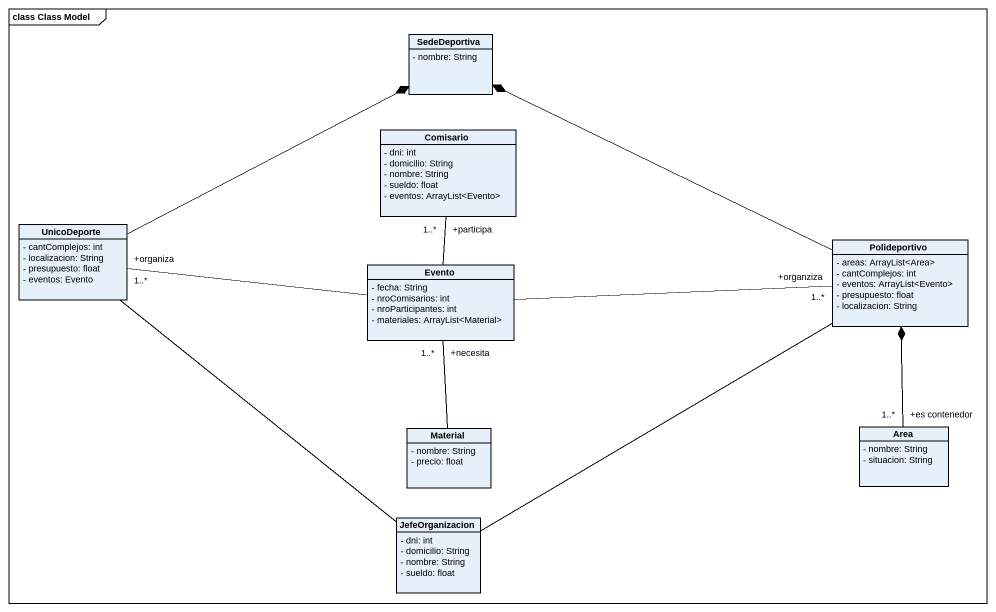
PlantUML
@startuml
mainframe class Class Model
hide circle
hide empty members
skinparam classAttributeIconSize 0
class SedeDeportiva {
  - nombre: String
}
class Comisario {
  - dni: int
  - domicilio: String
  - nombre: String
  - sueldo: float
  - eventos: ArrayList<Evento>
}
class UnicoDeporte {
  - cantComplejos: int
  - localizacion: String
  - presupuesto: float
  - eventos: Evento
}
class Polideportivo {
  - areas: ArrayList<Area>
  - cantComplejos: int
  - eventos: ArrayList<Evento>
  - presupuesto: float
  - localizacion: String
}
class Evento {
  - fecha: String
  - nroComisarios: int
  - nroParticipantes: int
  - materiales: ArrayList<Material>
}
class Material {
  - nombre: String
  - precio: float
}
class Area {
  - nombre: String
  - situacion: String
}
class JefeOrganizacion {
  - dni: int
  - domicilio: String
  - nombre: String
  - sueldo: float
}
Comisario "+participa\n1..*" -- Evento
UnicoDeporte -right-* SedeDeportiva
UnicoDeporte "+organiza\n1..*" -right- Evento
UnicoDeporte -- JefeOrganizacion
Polideportivo -left-* SedeDeportiva
Polideportivo "+organziza\n1..*" -left- Evento
Evento "+necesita\n1..*" -- Material
Area "+es contenedor\n1..*" -up-* Polideportivo
JefeOrganizacion -right- Polideportivo
@enduml
